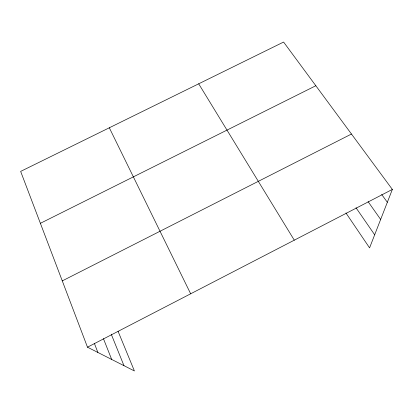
<?xml version="1.0" encoding="UTF-8"?>
<svg xmlns="http://www.w3.org/2000/svg" width="413" height="413" viewBox="0 0 413 413"><rect width="100%" height="100%" fill="white"/><g stroke="black" fill="none" stroke-linecap="round" stroke-linejoin="round"><path stroke-width="0.62" d="M118.061 331.272L134.401 370.951L87.484 347.188L20.65 171.405L283.592 42.049L392.35 189.428L369.573 247.867L345.955 212.974M87.484 347.188L392.35 189.428M62.275 280.892L351.473 134.034M40.386 223.309L315.831 85.739M381.7 194.497L387.337 202.282M368.091 201.642L380.652 219.442M356.011 207.76L374.668 234.796M198.694 83.813L294.288 240.17M109.316 127.787L190.667 293.793M111.236 334.205L123.977 365.675M103.431 338.65L111.68 359.444M94.401 343.482L97.876 352.449"/></g></svg>
